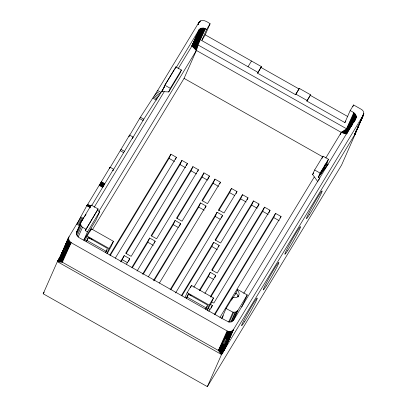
<?xml version="1.0" encoding="UTF-8"?>
<svg xmlns="http://www.w3.org/2000/svg" width="407" height="407" viewBox="0 0 407 407"><rect width="100%" height="100%" fill="white"/><g stroke="black" fill="none" stroke-linecap="round" stroke-linejoin="round"><path stroke-width="0.61" d="M163.731 88.095L143.819 119.185L132.397 138.426L133.013 137.027L129.568 135.078L128.953 136.477L140.374 117.241L156.781 91.936L198.987 22.273C201.77 18.178 207.311 21.754 210.098 23.769L205.214 34.844L261.411 66.626L257.575 73.184L295.584 94.689L299.298 88.416L310.587 94.806L306.878 101.078L344.887 122.588L350.142 110.673L353.602 104.965L361.314 109.33C363.141 110.317 364.346 112.617 363.568 114.647L354.639 134.829L355.174 132.957L355.754 132.936L341.585 165.064L207.346 386.65L43.188 293.768L57.356 261.635L61.783 261.808L64.596 255.23C63.187 254.131 62.378 252.172 62.999 250.437L69.073 236.716L78.755 220.625L86.996 205.352L89.947 207.021M358.048 126.201L357.834 127.645L354.639 134.829L363.568 114.647L233.369 329.68L224.73 349.272C223.448 351.368 220.446 351.699 218.437 350.503L62.398 262.22L57.356 261.635L59.966 257.529L62.999 250.437L60.429 256.313L57.356 261.635L61.228 261.319L64.596 255.23L67.476 248.697C63.421 245.619 67.562 240.649 68.788 237.306L60.429 256.313L57.356 261.635L221.515 354.517L207.346 386.65M257.946 72.339L201.755 40.552L206.639 29.482L203.882 28.154L196.779 44.256L196.398 50.437L184.076 78.378L92.486 229.568M59.966 257.529L68.605 237.932L69.027 240.568L71.042 242.623L62.398 262.22C60.572 261.228 59.366 258.928 60.144 256.898L69.073 236.716M224.73 349.272L221.515 354.517L220.548 351.175L229.919 331.603L227.752 331.232L219.108 350.829L221.515 354.517L224.338 349.801L233.369 329.68L231.939 331.044L229.919 331.603L221.988 351.114L221.515 354.517L218.437 350.503L227.075 330.911L71.042 242.623L67.476 248.697L69.872 241.727L61.228 261.319M204.589 28.378L197.487 44.48L196.398 50.437L98.876 211.416M97.517 210.378L99.72 211.625L96.027 220.009L83.771 240.237C80.83 238.507 75.158 236.635 76.557 232.112L80.866 222.334L91.249 205.087L98.133 208.979L85.272 230.591L87.464 231.858L83.771 240.237L221.764 318.315L228.653 321.983L231.507 321.851L233.567 320.202L355.693 118.61C357.814 114.83 353.139 111.732 350.142 110.673M76.312 233.399L80.622 223.621L80.866 222.334L83.969 217.562M80.657 223.412L80.866 222.334M363.283 115.237L354.639 134.829L363.812 113.36L362.764 115.654M86.996 205.352L86.884 205.728L110.088 167.236L113.533 169.185L112.917 170.579L133.013 137.027M223.672 344.663L221.276 351.195L221.515 354.517L231.308 331.329L225.254 344.49L221.515 354.517L219.816 351.053L222.064 344.327C223.774 344.978 225.89 344.698 227.172 343.325L233.369 329.68L224.338 349.801M220.548 351.175L222.858 344.556L228.459 331.461L218.437 350.503L222.064 344.327M66.88 248.143L69.404 241.173L60.76 260.77L57.356 261.635L61.304 255.118M340.272 134.692L341.28 132.412L347.792 129.701L350.854 121.215L354.344 113.11L346.622 128.805L341.28 132.412L325.793 157.972M346.342 134.005L341.28 132.412L348.26 130.255L354.894 113.599L346.622 128.805L348.636 130.861L341.28 132.412L196.398 50.437L191.865 46.037L198.967 29.935L201.027 28.281L203.882 28.154L200.961 36.401L196.779 44.256L194.607 44.195L192.257 45.508L178.057 68.834M66.387 247.507L69.027 240.568L60.384 260.165L57.356 261.635L59.9 258.186L68.544 238.594L65.7 244.612M227.355 338.11L228.134 337.958L230.632 331.517L227.355 338.11L224.949 337.795M355.108 133.613L357.834 127.645L354.929 134.244L355.754 132.936L221.515 354.517L223.86 350.259L231.939 331.044L228.856 337.683L228.134 337.958M193.925 44.383L201.709 28.093L195.319 44.114L196.398 50.437L193.925 44.383L200.402 28.566L192.735 45.045L196.398 50.437L198.158 44.806L205.26 28.704L200.961 36.401C199.252 35.75 197.136 36.025 195.853 37.398L191.865 46.037L199.359 29.406L192.257 45.508L196.398 50.437L196.047 44.129L202.421 28.007L194.607 44.195L196.398 50.437L193.3 44.668L199.837 28.943L192.735 45.045M66.01 246.82L68.752 239.927L59.951 258.857L57.356 261.635L60.114 259.518L63.131 253.347M194.607 44.195L201.027 28.281L193.3 44.668M229.502 337.291L230.052 336.793L232.499 330.667L229.502 337.291L228.856 337.683M60.114 259.518L62.887 252.62M226.551 338.131L229.187 331.583L225.737 338.029M59.951 258.857L62.785 251.877M350.274 128.139L355.738 114.759L348.26 130.255M198.097 24.435L198.987 22.273L198.224 24.003M351.633 126.043L356.008 115.4L348.901 130.306L355.362 114.153L347.792 129.701M353.602 122.298L356.176 116.066L351.256 126.562M65.771 246.093L68.59 239.26L65.664 245.345M59.9 258.186L62.82 251.139M354.07 121.871L356.222 116.733L353.683 122.324M356.13 130.703L355.413 132.392L358.012 126.938M198.26 23.977L198.987 22.273L198.234 24.008M360.714 121.113L363.751 114.016L360.892 120.406M199.394 22.36L199.857 21.286L199.344 22.354M354.924 120.263L356.156 117.394L354.141 121.912M198.194 24.445L199.374 21.744M354.945 120.314L355.977 118.02M76.521 234.732L80.835 224.954L80.622 223.621M77.172 235.984L81.486 226.206L80.835 224.954M89.988 207.936L91.249 205.087M78.19 237.022L82.504 227.243L81.486 226.206M110.088 167.236L109.473 168.63L129.568 135.078M85.272 230.591L98.133 208.979M84.91 240.883L87.067 235.994L91.392 228.856L113.431 241.32L111.274 246.21L107.158 253.765M90.435 231.028L91.392 228.856M92.71 239.692L88.136 237.474L86.289 241.661L88.695 237.383M161.981 91.606L164.804 85.195L175.9 66.885L181.41 70.004L179.813 73.621L168.722 91.931L161.981 91.606L162.958 89.993M164.687 86.086L163.985 87.683L164.637 86.605M174.985 68.956L175.9 66.885M168.722 91.931L170.314 88.314L181.41 70.004M106.944 253.352L109.101 248.463L113.431 241.32M121.077 261.955L124.232 255.606L129.741 258.725L128.587 261.345M110.221 255.459L169.042 158.364L170.889 154.172L176.399 157.29L175.473 159.386M126.129 253.622L180.057 164.596L181.909 160.404L187.418 163.522L186.492 165.618M132.346 267.775L147.822 242.231L149.669 238.039L155.179 241.158L154.253 243.254M151.567 236.05L191.076 170.833L192.923 166.641L198.433 169.755L197.741 171.327M143.33 274.064L173.255 224.664L175.107 220.477L180.611 223.591L179.456 226.211M176.984 218.518L202.096 177.065L203.943 172.873L209.452 175.992L208.063 179.136M154.004 280.871L198.692 207.097L200.539 202.91L206.049 206.023L205.128 208.119M202.406 200.972L213.11 183.298L214.962 179.105L220.467 182.224L219.775 183.796M170.859 289.677L215.217 216.448L217.068 212.261L222.578 215.374L221.423 217.994M218.605 210.857L229.64 192.648L231.486 188.456L236.996 191.575L236.07 193.671M184.987 297.507L187.144 292.618L191.468 285.48L213.507 297.944L211.35 302.839L207.234 310.388M190.512 287.652L191.468 285.48M191.071 295.487L188.212 294.098L186.365 298.29L188.772 294.007M181.893 295.879L211.818 246.484L213.665 242.292L219.175 245.411L218.483 246.983M215.542 240.334L240.654 198.881L242.506 194.694L248.011 197.807L247.09 199.903M199.857 290.649L208.415 276.521L210.266 272.329L215.776 275.442L214.85 277.538M212.164 270.334L251.674 205.118L253.52 200.926L259.03 204.044L257.641 207.183M207.021 309.976L209.178 305.087L213.507 297.944M211.218 308.099L212.373 305.479L210.17 304.233M210.734 297.115L262.688 211.35L264.54 207.158L270.044 210.277L268.89 212.897M241.753 306.959L247.253 294.953L237.612 289.494L237.195 290.272A4.752 4.167 23.8 0 1 238.583 295.823A4.752 4.167 23.8 0 1 232.87 297.319L226.073 308.537L221.764 318.315L223.367 315.669M231.639 300.112L232.87 297.319M235.582 294.098L237.612 289.494M238.1 296.922L238.594 295.808M214.886 314.677L273.708 217.582L275.554 213.395L281.064 216.509L280.372 218.081M228.653 321.983L232.967 312.2L235.816 312.072L237.876 310.419L247.253 294.953M229.38 322.105L233.694 312.327M230.825 322.039L235.139 312.261M231.507 321.851L235.816 312.072M232.692 321.189L237.006 311.411M233.567 320.202L237.876 310.419M317.969 181.909L312.627 174.522L314.626 169.984L322.995 156.166L328.505 159.285L326.638 163.512L318.269 177.325L319.648 178.108L318.691 180.281M321.993 158.435L322.995 156.166M328.505 159.285L320.136 173.097L318.269 177.325L328.017 164.291L326.638 163.512M352.849 106.665L353.602 104.965M353.724 112.703L346.622 128.805L196.779 44.256M257.575 73.184L261.411 66.626M295.584 94.689L299.298 88.416M306.878 101.078L310.587 94.806M230.052 336.793L232.982 330.209M67.476 248.697L70.421 242.216M91.595 205.774L113.533 169.185M219.816 351.053L222.858 344.556M223.86 350.259L227.172 343.325M61.783 261.808L71.042 242.623L64.596 255.23M218.437 350.503L227.752 331.232L227.075 330.911M199.862 22.044L200.417 20.91M221.276 351.195L224.476 344.643M223.295 350.641L226.623 343.823M197.487 44.48L205.26 28.704M221.988 351.114L225.254 344.49M222.67 350.926L225.977 344.215M195.319 44.114L203.149 28.027L200.168 36.167L196.047 44.129M60.384 260.165L63.507 254.039M60.76 260.77L64.001 254.675M88.136 237.474L107.417 248.382L105.571 252.574L107.133 249.837M188.212 294.098L207.494 305.006L205.647 309.198L207.489 305.947M76.557 232.112L77.528 230.474M165.39 84.493L174.298 69.785M176.363 67.241L198.967 29.935M94.205 207.244L164.245 91.631M43.188 293.768L44.175 292.14M206.639 29.482L210.098 23.769M201.755 40.552L205.214 34.844M87.464 231.858L99.72 211.625M109.768 255.067L170.889 154.172M115.278 258.18L176.399 157.29M120.645 261.528L124.232 255.606M181.909 160.404L125.677 253.23L131.181 256.344L187.418 163.522M126.48 264.107L129.741 258.725M248.031 66.733L251.495 61.019M131.888 267.389L149.669 238.039M192.923 166.641L151.109 235.663L156.619 238.777L198.433 169.755M137.067 271.052L155.179 241.158M142.552 274.216L175.107 220.477M203.943 172.873L176.546 218.096L182.056 221.21L209.452 175.992M148.387 276.791L180.611 223.591M153.551 280.474L200.539 202.91M214.962 179.105L201.984 200.529L207.494 203.642L220.467 182.224M159.386 283.048L206.049 206.023M170.075 289.825L217.068 212.261M231.486 188.456L218.508 209.88L224.018 212.993L236.996 191.575M175.585 292.943L222.578 215.374M181.441 295.487L213.665 242.292M242.506 194.694L215.11 239.911L220.614 243.03L248.011 197.807M193.854 287.205L219.175 245.411M199.399 290.262L210.266 272.329M253.52 200.926L211.706 269.948L217.216 273.066L259.03 204.044M204.909 293.381L215.776 275.442M210.277 296.723L264.54 207.158M208.786 311.401L212.373 305.479M270.044 210.277L213.812 303.098L211.609 301.852M214.433 314.285L275.554 213.395M219.943 317.404L281.064 216.509M312.627 174.522L313.588 172.924M344.887 122.588L345.833 121.027M243.757 293.391L314.26 177.009M233.186 297.593L235.963 293.065A4.752 4.167 23.8 0 1 237.897 296.708M84.661 216.504L86.04 214.382M319.332 175.575L328.017 164.291L325.676 165.105L319.261 175.738L320.741 172.385L327.086 161.91L325.605 165.262L324.379 165.064M348.321 131.573L341.28 132.412L347.242 129.212L350.854 121.215L351.948 122.4L352.564 123.82M347.873 132.204L341.28 132.412L347.125 133.73M347.308 132.738L341.28 132.412L347.263 133.247M226.073 308.537L232.967 312.2M261.035 67.47L299.043 88.98M310.338 95.37L347.797 116.565M295.838 94.124L307.127 100.514M184.076 78.378L322.873 156.914M164.804 85.195L170.314 88.314M314.626 169.984L320.136 173.097M157.651 90.502L161.096 92.445M156.781 91.936L160.221 93.885M155.932 93.315L159.376 95.258M155.113 94.628L158.557 96.576M154.329 95.874L157.774 97.822M153.581 97.044L157.021 98.993M152.869 98.143L156.313 100.086M140.374 117.241L143.819 119.185M139.759 118.635L143.203 120.584M169.042 158.364L174.552 161.482M180.057 164.596L185.567 167.715M191.076 170.833L196.586 173.947M202.096 177.065L207.601 180.184M213.11 183.298L218.62 186.416M229.64 192.648L234.595 195.457M240.654 198.881L246.164 201.999M251.674 205.118L257.183 208.231M262.688 211.35L268.198 214.469M273.708 217.582L279.217 220.701M120.92 149.359L124.364 151.307M120.304 150.753L123.748 152.701M198.692 207.097L204.202 210.216M215.217 216.448L220.177 219.256M101.328 181.695L104.772 183.643M101.201 181.975L104.64 183.923M101.028 182.316L104.472 184.264M100.824 182.712L104.268 184.661M100.595 183.15L104.039 185.099M173.255 224.664L178.215 227.472M211.818 246.484L217.328 249.603M100.341 183.618L103.785 185.567M100.071 184.096L103.515 186.045M99.801 184.575L103.241 186.523M99.527 185.037L102.971 186.986M99.267 185.475L102.712 187.423M87.826 204.37L90.776 206.039M87.581 204.762L90.532 206.43M87.368 205.097L90.318 206.766M87.184 205.372L90.135 207.041M86.915 205.555L89.499 206.96M87.429 205.973L89.398 207.082M147.822 242.231L153.327 245.35M208.415 276.521L213.375 279.324M80.779 216.956L83.73 218.63M80.301 217.847L82.758 219.236M79.797 218.763L82.26 220.151M79.284 219.688L81.741 221.082M78.755 220.625L81.212 222.013M78.225 221.55L80.683 222.939M77.696 222.451L80.159 223.845M77.182 223.326L80.133 224.995M76.684 224.155L79.635 225.829M87.067 235.994L109.101 248.463M187.144 292.618L209.178 305.087M122.385 259.798L127.34 262.607M208.323 308.425L209.971 309.356M87.012 240.476L106.288 251.384M187.088 297.1L206.364 308.007M82.504 227.243L85.887 229.197M309.468 214.601A15.848 0.865 -60.5 0 0 322.069 191.468A15.848 0.865 -60.5 0 0 311.386 208.247A15.848 0.865 -60.5 0 0 309.468 214.601M287.835 250.3A15.848 0.865 -60.5 0 0 300.442 227.172A15.848 0.865 -60.5 0 0 289.759 243.946A15.848 0.865 -60.5 0 0 287.835 250.3M244.582 321.703A15.848 0.865 -60.5 0 0 257.183 298.57A15.848 0.865 -60.5 0 0 246.505 315.349A15.848 0.865 -60.5 0 0 244.582 321.703M266.209 285.999A15.848 0.865 -60.5 0 0 278.81 262.871A15.848 0.865 -60.5 0 0 268.132 279.65A15.848 0.865 -60.5 0 0 266.209 285.999"/></g></svg>
